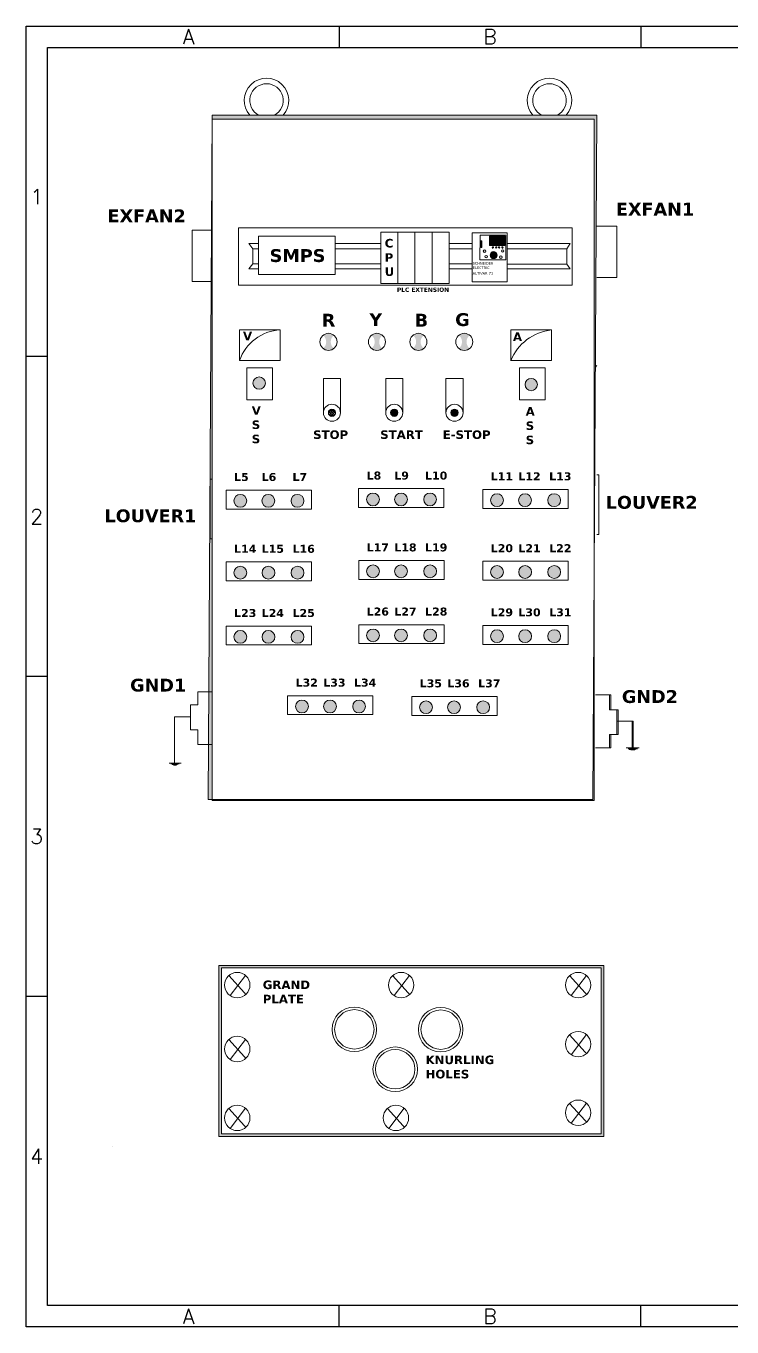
# Model space of a CAD drawing. Header units: millimetres. Extents: x 0 to 63260, y -9015 to 3579.
# Drawn here: x 16998 to 18649, y -8986 to -5943 of the extents above; entities that cross this region are included whole.
import ezdxf

# ---------------------------------------------------------------- set-up
doc = ezdxf.new("R2010")
doc.units = ezdxf.units.MM
doc.header["$LTSCALE"] = 10
doc.styles.add('MtXpl_Times_New_Roma', font='times.ttf')
doc.styles.add('style2', font='verdana.ttf')

msp = doc.modelspace()

# ---------------------------------------------------------------- hatches: boundary and pattern name
at = {"lineweight": 9, "ltscale": 5}
h = msp.add_hatch(color=256, dxfattribs=at)
h.set_gradient(color1=(99, 100, 102), color2=(147, 149, 152), name='INVCYLINDER')
h.paths.add_polyline_path([(18323.5, -7752.9), (18332.7, -6152), (17432.7, -6152), (17423.5, -7752.9)])
h.paths.add_polyline_path([(18326.6, -6161.3), (18326.6, -7755.3), (17432.6, -7755.3), (17432.6, -6161.3)], flags=17)
at = {"lineweight": 18, "ltscale": 5}
h = msp.add_hatch(dxfattribs=at)
h.set_pattern_fill('ANGLE', color=256)
h.set_pattern_definition([(0, (0, 0), (0, 6.985), [5.08, -1.905]), (90, (0, 0), (-6.985, 4e-16), [5.08, -1.905])])
h.paths.add_polyline_path([(18063.9, -6446.2), (18061.6, -6446.2), (18061.6, -6461.1), (18063.9, -6461.1)])
at = {"lineweight": 18, "ltscale": 5, "true_color": 0xf8d731}
h = msp.add_hatch(color=40, dxfattribs=at)
h.set_gradient(color1=(0, 0, 255), color2=(244, 238, 81))
h.paths.add_polyline_path([(18081.9, -6435.3), (18081.9, -6456.7), (18117.4, -6456.7), (18117.4, -6435.3)])
h.paths.add_polyline_path([(18091.3, -6461.3, 1), (18088.1, -6461.3, 1)])
h.paths.add_polyline_path([(18099.1, -6461.3, 1), (18095.9, -6461.3, 1)])
h.paths.add_polyline_path([(18105.7, -6461.1, 1), (18102.6, -6461.1, 1)])
h.paths.add_polyline_path([(18110.4, -6461.1, 1), (18113.5, -6461.1, 1)])
at = {"lineweight": 18, "ltscale": 5, "true_color": 0xf1eb1f}
h = msp.add_hatch(color=2, dxfattribs=at)
h.paths.add_polyline_path([(18067.2, -6470, 1), (18073.2, -6470, 1)])
h.paths.add_polyline_path([(18070.8, -6482.8, 1), (18076.9, -6482.8, 1)])
h.paths.add_polyline_path([(18105.1, -6483.9, 1), (18111.1, -6483.9, 1)])
h.paths.add_polyline_path([(18109.5, -6469.6, 1), (18115.5, -6469.6, 1)])
at = {"lineweight": 18, "ltscale": 5}
h = msp.add_hatch(color=256, dxfattribs=at)
h.paths.add_polyline_path([(18099.5, -6479.2, 1), (18083, -6479.2, 1)])
h.paths.add_polyline_path([(18091.8, -6474, -1), (18094.7, -6474, -1)], flags=16)
at = {"lineweight": 18, "ltscale": 5, "true_color": 0xf8d731}
h = msp.add_hatch(color=40, dxfattribs=at)
h.set_gradient(color1=(0, 0, 255), color2=(244, 238, 81))
h.paths.add_polyline_path([(18094.7, -6474, 1), (18091.8, -6474, 1)])
at = {"lineweight": 9, "ltscale": 5}
h = msp.add_hatch(color=256, dxfattribs=at)
h.set_gradient(color1=(241, 235, 31), color2=(244, 238, 81))
h.paths.add_polyline_path([(17699.7, -6682.2, -0.224931), (17692.4, -6697.6, 0.355799), (17717.7, -6697.7, -0.226054), (17710.3, -6682.2, -0.226054), (17717.7, -6666.6, 0.355799), (17692.4, -6666.7, -0.224931)])
h = msp.add_hatch(color=256, dxfattribs=at)
h.set_gradient(color1=(241, 235, 31), color2=(244, 238, 81))
h.paths.add_polyline_path([(17813.1, -6682.2, -0.224931), (17805.8, -6697.6, 0.355799), (17831, -6697.7, -0.226054), (17823.6, -6682.2, -0.226054), (17831, -6666.6, 0.355799), (17805.8, -6666.7, -0.224931)])
h = msp.add_hatch(color=256, dxfattribs=at)
h.set_gradient(color1=(241, 235, 31), color2=(244, 238, 81))
h.paths.add_polyline_path([(17910, -6682.2, -0.224931), (17902.7, -6697.6, 0.355799), (17928, -6697.7, -0.226054), (17920.6, -6682.2, -0.226054), (17928, -6666.6, 0.355799), (17902.7, -6666.7, -0.224931)])
h = msp.add_hatch(color=256, dxfattribs=at)
h.set_gradient(color1=(241, 235, 31), color2=(244, 238, 81))
h.paths.add_polyline_path([(18017.4, -6682.2, -0.224931), (18010, -6697.6, 0.355799), (18035.3, -6697.7, -0.226054), (18027.9, -6682.2, -0.226054), (18035.3, -6666.6, 0.355799), (18010, -6666.7, -0.224931)])
h = msp.add_hatch(color=256, dxfattribs=at)
h.set_gradient(color2=(0, 0, 0), name='INVCYLINDER')
h.paths.add_polyline_path([(17528.4, -6778.5, 1), (17557.4, -6778.5, 1)])
h.paths.add_polyline_path([(18164.8, -6782, 1), (18193.8, -6782, 1)])
at = {"lineweight": 9, "ltscale": 5, "true_color": 0xcd2027}
h = msp.add_hatch(dxfattribs=at)
h.set_pattern_fill('GOST_WOOD', color=242, style=0)
h.set_pattern_definition([(90, (3771.113, 1819.941), (6, -4e-16), [10, -2]), (90, (3773.113, 1817.941), (6, -4e-16), [6, -1.5, 3, -1.5]), (90, (3775.113, 1814.941), (6, -4e-16), [10, -2])])
h.paths.add_polyline_path([(17721.7, -6847.9, 1), (17704.8, -6847.9, 1)])
at = {"lineweight": 9, "ltscale": 5}
h = msp.add_hatch(color=256, dxfattribs=at)
h.set_gradient(color1=(19, 155, 72), color2=(19, 155, 72))
h.paths.add_polyline_path([(17850.5, -6847.9, 1), (17867.4, -6847.9, 1)])
h = msp.add_hatch(color=256, dxfattribs=at)
h.set_gradient(color1=(205, 32, 39), color2=(237, 31, 36))
h.paths.add_polyline_path([(18008.3, -6847.9, 1), (17991.3, -6847.9, 1)])
at = {"lineweight": 18, "ltscale": 5, "true_color": 0xf8d731}
h = msp.add_hatch(color=40, dxfattribs=at)
h.set_gradient(color1=(0, 0, 255), color2=(244, 238, 81))
h.paths.add_polyline_path([(17513.9, -7054, 1), (17484, -7054, 1)])
h.paths.add_polyline_path([(17579.5, -7054, 1), (17549.6, -7054, 1)])
h.paths.add_polyline_path([(17617.6, -7054, 1), (17647.5, -7054, 1)])
h.paths.add_polyline_path([(17824.1, -7050.7, 1), (17794.1, -7050.7, 1)])
h.paths.add_polyline_path([(17889.6, -7050.7, 1), (17859.7, -7050.7, 1)])
h.paths.add_polyline_path([(17927.7, -7050.7, 1), (17957.6, -7050.7, 1)])
h.paths.add_polyline_path([(18114.3, -7052.5, 1), (18084.4, -7052.5, 1)])
h.paths.add_polyline_path([(18149.9, -7052.5, 1), (18179.9, -7052.5, 1)])
h.paths.add_polyline_path([(18247.9, -7052.5, 1), (18217.9, -7052.5, 1)])
h.paths.add_polyline_path([(17484.1, -7222.1, 1), (17514, -7222.1, 1)])
h.paths.add_polyline_path([(17579.6, -7222.1, 1), (17549.7, -7222.1, 1)])
h.paths.add_polyline_path([(17617.7, -7222.1, 1), (17647.6, -7222.1, 1)])
h.paths.add_polyline_path([(17794.2, -7218.8, 1), (17824.2, -7218.8, 1)])
h.paths.add_polyline_path([(17859.8, -7218.8, 1), (17889.7, -7218.8, 1)])
h.paths.add_polyline_path([(17927.8, -7218.8, 1), (17957.7, -7218.8, 1)])
h.paths.add_polyline_path([(18114.4, -7220.6, 1), (18084.5, -7220.6, 1)])
h.paths.add_polyline_path([(18150, -7220.6, 1), (18180, -7220.6, 1)])
h.paths.add_polyline_path([(18248, -7220.6, 1), (18218, -7220.6, 1)])
h.paths.add_polyline_path([(18218, -7370.6, 1), (18248, -7370.6, 1)])
h.paths.add_polyline_path([(18150, -7370.6, 1), (18180, -7370.6, 1)])
h.paths.add_polyline_path([(18114.4, -7370.6, 1), (18084.5, -7370.6, 1)])
h.paths.add_polyline_path([(17957.7, -7368.8, 1), (17927.8, -7368.8, 1)])
h.paths.add_polyline_path([(17859.8, -7368.8, 1), (17889.7, -7368.8, 1)])
h.paths.add_polyline_path([(17824.2, -7368.8, 1), (17794.2, -7368.8, 1)])
h.paths.add_polyline_path([(17617.7, -7372.2, 1), (17647.6, -7372.2, 1)])
h.paths.add_polyline_path([(17549.7, -7372.2, 1), (17579.6, -7372.2, 1)])
h.paths.add_polyline_path([(17484.1, -7372.2, 1), (17514, -7372.2, 1)])
h.paths.add_polyline_path([(17628, -7535, 1), (17658, -7535, 1)])
h.paths.add_polyline_path([(17693.6, -7535, 1), (17723.5, -7535, 1)])
h.paths.add_polyline_path([(17791.5, -7535, 1), (17761.6, -7535, 1)])
h.paths.add_polyline_path([(17918.3, -7536.8, 1), (17948.2, -7536.8, 1)])
h.paths.add_polyline_path([(18013.8, -7536.8, 1), (17983.8, -7536.8, 1)])
h.paths.add_polyline_path([(18081.8, -7536.8, 1), (18051.8, -7536.8, 1)])
at = {"lineweight": 9, "ltscale": 5}
h = msp.add_hatch(color=256, dxfattribs=at)
h.set_gradient(color1=(147, 149, 152), color2=(199, 200, 202), name='CYLINDER')
h.paths.add_polyline_path([(17448.9, -8140.7), (17448.9, -8540.7), (18348.9, -8540.7), (18348.9, -8140.7)])
h.paths.add_polyline_path([(18342.9, -8146.7), (18342.9, -8534.7), (17454.9, -8534.7), (17454.9, -8146.7)], flags=16)

# ---------------------------------------------------------------- linework, layer by layer
at = {"color": 6}
for p, q in [((17730.4, -5943.4), (17730.4, -5993.4)), ((18435.7, -5943.4), (18435.7, -5993.4)), ((17047.5, -6716.6), (16997.5, -6716.6)), ((17047.5, -7464.9), (16997.5, -7464.9)), ((17047.5, -8213.1), (16997.5, -8213.1)), ((17730.4, -8986.4), (17730.4, -8936.4)), ((18435.7, -8986.4), (18435.7, -8936.4))]:
    msp.add_line(p, q, dxfattribs=at)
at = {"lineweight": 9, "ltscale": 5}
for p, q in [((17518.7, -6452.3), (17528.1, -6464.2)), ((17528.1, -6464.2), (17527.8, -6499.6)), ((17528.1, -6464.2), (17541, -6464.2)), ((17721, -6464.2), (17827.2, -6464.2)), ((17867.2, -6464.2), (17867.2, -6464.2)), ((17907.2, -6464.2), (17907.3, -6464.2)), ((17947.3, -6464.2), (17947.3, -6464.2)), ((17987.7, -6464.2), (18040.8, -6464.2)), ((18123.3, -6464.7), (18262.7, -6464.7)), ((18262.6, -6464.8), (18262.3, -6500.1)), ((18270.1, -6452.3), (18262.6, -6464.8)), ((17527.8, -6499.6), (17518.7, -6511.2)), ((17541, -6499.6), (17527.8, -6499.6)), ((17827.2, -6499.6), (17721, -6499.6)), ((17867.2, -6499.6), (17867.2, -6499.6)), ((17907.3, -6499.6), (17907.2, -6499.6)), ((17947.3, -6499.6), (17947.3, -6499.6)), ((18040.8, -6499.6), (17987.7, -6499.6)), ((18262.3, -6500.1), (18124.1, -6500.1)), ((18262.3, -6500.1), (18270.4, -6511.7)), ((17382, -7559.3), (17344.8, -7559.3)), ((17344.8, -7559.3), (17344.8, -7667.4)), ((18379.9, -7569.1), (18415.1, -7569.1)), ((18382.6, -7569.1), (18417.8, -7569.1)), ((18415.1, -7569.1), (18415.1, -7631.9)), ((18417.8, -7569.1), (18417.8, -7631.9)), ((18401.3, -7631.9), (18429.4, -7631.9)), ((18404.1, -7631.9), (18432.1, -7631.9)), ((18405.7, -7633.8), (18424.8, -7633.8)), ((18408.4, -7633.8), (18427.5, -7633.8)), ((18408.4, -7635.5), (18420.8, -7635.5)), ((18411.2, -7635.5), (18423.5, -7635.5)), ((18412, -7636.8), (18418.9, -7636.8)), ((18414.7, -7636.8), (18421.6, -7636.8)), ((17332.1, -7667.4), (17360.2, -7667.4)), ((17336.4, -7669.3), (17355.5, -7669.3)), ((17339.2, -7671), (17351.5, -7671)), ((17342.7, -7672.3), (17349.6, -7672.3)), ((17471.7, -8164.6), (17508.4, -8205.1)), ((17510.9, -8164), (17475.2, -8211.4)), ((17855.1, -8164.6), (17891.8, -8205.1)), ((17894.3, -8164), (17858.7, -8211.4)), ((18269.1, -8164.6), (18305.8, -8205.1)), ((18308.3, -8164), (18272.6, -8211.4)), ((17508.4, -8205.1), (17511.7, -8208.6)), ((17891.8, -8205.1), (17895.1, -8208.6)), ((18305.8, -8205.1), (18309, -8208.6)), ((18269.1, -8302.8), (18305.8, -8343.3)), ((18308.3, -8302.2), (18272.6, -8349.6)), ((17471.7, -8314.2), (17508.4, -8354.8)), ((17510.9, -8313.6), (17475.2, -8361)), ((17508.4, -8354.8), (17511.7, -8358.2)), ((18305.8, -8343.3), (18309, -8346.8)), ((17471.7, -8475.4), (17508.4, -8515.9)), ((17510.9, -8474.8), (17475.2, -8522.2)), ((17842.8, -8475.4), (17879.5, -8515.9)), ((17882, -8474.8), (17846.3, -8522.2)), ((18269.1, -8463.3), (18305.8, -8503.8)), ((18308.3, -8462.7), (18272.6, -8510)), ((17508.4, -8515.9), (17511.7, -8519.3)), ((17879.5, -8515.9), (17882.8, -8519.3)), ((18305.8, -8503.8), (18309, -8507.2)), ((17200.1, -8564.7), (17200.1, -8564.7))]:
    msp.add_line(p, q, dxfattribs=at)
at = {"color": 240}
for points in [[(16997.5, -5943.4), (21284.6, -5943.4), (21284.6, -8986.4), (16997.5, -8986.4)], [(17047.5, -5993.4), (21234.6, -5993.4), (21234.6, -8936.4), (17047.5, -8936.4)]]:
    msp.add_lwpolyline(points, close=True, dxfattribs=at)
at = {"lineweight": 9, "ltscale": 5}
for points in [[(17423.5, -7752.9), (17432.7, -6152), (18332.7, -6152), (18323.5, -7752.9)], [(17432.6, -7755.3), (17432.6, -6161.3), (18326.6, -6161.3), (18326.6, -7755.3)], [(17494.7, -6415.2), (18274.8, -6415.2), (18274.8, -6549.8), (17494.7, -6549.8)], [(17721, -6434.8), (17721, -6524.8), (17541, -6524.8), (17541, -6434.8)], [(17827.2, -6425.8), (17827.2, -6545.8), (17867.2, -6545.8), (17867.2, -6425.8)], [(17867.2, -6425.8), (17867.2, -6545.8), (17907.2, -6545.8), (17907.2, -6425.8)], [(17907.3, -6425.8), (17907.3, -6545.8), (17947.3, -6545.8), (17947.3, -6425.8)], [(17947.3, -6425.8), (17947.3, -6545.8), (17987.3, -6545.8), (17987.3, -6425.8)], [(17497, -6726.1), (17592, -6726.1), (17592, -6654.1), (17497, -6654.1)], [(18131.8, -6726.1), (18226.8, -6726.1), (18226.8, -6654.1), (18131.8, -6654.1)], [(17513.9, -6742.8), (17573.9, -6742.8), (17573.9, -6817.8), (17513.9, -6817.8)], [(18151.5, -6742.8), (18211.5, -6742.8), (18211.5, -6817.8), (18151.5, -6817.8)], [(17465.5, -7028.9), (17665.1, -7028.9), (17665.1, -7073.1), (17465.5, -7073.1)], [(17775.6, -7025.5), (17975.2, -7025.5), (17975.2, -7069.8), (17775.6, -7069.8)], [(18065.9, -7027.3), (18265.4, -7027.3), (18265.4, -7071.6), (18065.9, -7071.6)], [(17465.6, -7196.9), (17665.2, -7196.9), (17665.2, -7241.2), (17465.6, -7241.2)], [(17775.7, -7193.6), (17975.3, -7193.6), (17975.3, -7237.9), (17775.7, -7237.9)], [(18066, -7195.4), (18265.5, -7195.4), (18265.5, -7239.7), (18066, -7239.7)], [(17465.6, -7347), (17665.2, -7347), (17665.2, -7391.2), (17465.6, -7391.2)], [(17775.7, -7343.7), (17975.3, -7343.7), (17975.3, -7387.9), (17775.7, -7387.9)], [(18066, -7345.5), (18265.5, -7345.5), (18265.5, -7389.7), (18066, -7389.7)], [(17609.5, -7509.8), (17809.1, -7509.8), (17809.1, -7554.1), (17609.5, -7554.1)], [(17899.8, -7511.6), (18099.4, -7511.6), (18099.4, -7555.9), (17899.8, -7555.9)], [(18348.9, -8140.7), (18348.9, -8540.7), (17448.9, -8540.7), (17448.9, -8140.7)], [(18342.9, -8146.7), (18342.9, -8534.7), (17454.9, -8534.7), (17454.9, -8146.7)]]:
    msp.add_lwpolyline(points, close=True, dxfattribs=at)
for points in [[(17432.7, -6420.6), (17385.9, -6420.6), (17385.9, -6540.6), (17432.7, -6540.6)], [(18332.7, -6411.6), (18379.8, -6411.6), (18379.8, -6531.6), (18332.7, -6531.6)], [(17518.7, -6452.3), (17518.7, -6451.8), (17541, -6451.8)], [(17721, -6451.8), (17827.2, -6451.8)], [(17867.2, -6451.8), (17867.2, -6451.8)], [(17907.2, -6451.8), (17907.3, -6451.8)], [(17947.3, -6451.8), (17947.3, -6451.8)], [(17987.7, -6451.8), (18040.8, -6451.8)], [(18123.3, -6452.3), (18270.3, -6452.3)], [(17541, -6511.2), (17518.7, -6511.2)], [(17827.2, -6511.2), (17721, -6511.2)], [(17867.2, -6511.2), (17867.2, -6511.2)], [(17907.3, -6511.2), (17907.2, -6511.2)], [(17947.3, -6511.2), (17947.3, -6511.2)], [(18040.8, -6511.2), (17987.7, -6511.2)], [(18270.3, -6511.5), (18270.3, -6511.7), (18124.1, -6511.7)], [(17693.3, -6847.9), (17693.2, -6847.9), (17693.2, -6767.9), (17733.2, -6767.9), (17733.2, -6847.9), (17733.2, -6847.9)], [(17839, -6847.9), (17838.9, -6847.9), (17838.9, -6767.9), (17878.9, -6767.9), (17878.9, -6847.9), (17878.9, -6847.9)], [(17979.9, -6847.9), (17979.8, -6847.9), (17979.8, -6767.9), (18019.8, -6767.9), (18019.8, -6847.9), (18019.7, -6847.9)], [(18332.7, -7132.9), (18337.6, -7132.9), (18337.6, -6992.9), (18332.7, -6992.9)], [(17432.7, -7003.1), (17428.2, -7003.1), (17428.2, -7143.1), (17432.7, -7143.1)], [(17399.2, -7531.4), (17399.2, -7500.5), (17432.7, -7500.5)], [(18330, -7507.9), (18362.7, -7507.9), (18362.7, -7542.7)], [(18332.7, -7507.9), (18365.5, -7507.9), (18365.5, -7542.7)], [(17399.2, -7589.3), (17382, -7589.3), (17382, -7531.4), (17399.2, -7531.4)], [(18362.7, -7542.7), (18379.9, -7542.7), (18379.9, -7600.6), (18362.7, -7600.6)], [(18365.5, -7542.7), (18382.6, -7542.7), (18382.6, -7600.6), (18365.5, -7600.6)], [(17432.7, -7624.1), (17399.2, -7624.1), (17399.2, -7589.3)], [(18362.7, -7600.6), (18362.7, -7631.5), (18330, -7631.5)], [(18365.5, -7600.6), (18365.5, -7631.5), (18332.7, -7631.5)]]:
    msp.add_lwpolyline(points, dxfattribs=at)
at = {"color": 40, "lineweight": 18, "ltscale": 5, "true_color": 0xf8d731}
for points in [[(18122.7, -6426.8), (18041.1, -6426.8), (18041.3, -6542.1), (18122.9, -6542.1)], [(18059.5, -6432.8), (18120.1, -6432.8), (18119.7, -6490.3), (18059.2, -6490.3)], [(18061.6, -6446.2), (18063.9, -6446.2), (18063.9, -6461.1), (18061.6, -6461.1)], [(18081.9, -6435.3), (18117.4, -6435.3), (18117.4, -6456.7), (18081.9, -6456.7)]]:
    msp.add_lwpolyline(points, close=True, dxfattribs=at)
for centre, radius in [((18070.2, -6470), 3.01), ((18073.8, -6482.8), 3.01), ((18091.3, -6479.2), 8.25), ((18089.7, -6461.3), 1.59), ((18093.3, -6474), 1.49), ((18097.5, -6461.3), 1.59), ((18104.1, -6461.1), 1.59), ((18108.1, -6483.9), 3.01), ((18112.5, -6469.6), 3.01), ((18112, -6461.1), 1.59)]:
    msp.add_circle(centre, radius, dxfattribs=at)
at = {"lineweight": 9, "ltscale": 5}
for centre, radius in [((17705.1, -6682.2), 20), ((17818.4, -6682.2), 20), ((17915.4, -6682.2), 20), ((18022.7, -6682.2), 20), ((17542.9, -6778.5), 14.5), ((18179.3, -6782), 14.5), ((17713.2, -6847.9), 19.9), ((17713.2, -6847.9), 8.49), ((17858.9, -6847.9), 19.9), ((17858.9, -6847.9), 8.49), ((17999.8, -6847.9), 19.9), ((17999.8, -6847.9), 8.49), ((17499, -7054), 15), ((17564.5, -7054), 15), ((17632.5, -7054), 15), ((17809.1, -7050.7), 15), ((17874.7, -7050.7), 15), ((17942.7, -7050.7), 15), ((18099.3, -7052.5), 15), ((18164.9, -7052.5), 15), ((18232.9, -7052.5), 15), ((17499, -7222.1), 15), ((17564.6, -7222.1), 15), ((17632.6, -7222.1), 15), ((17809.2, -7218.8), 15), ((17874.8, -7218.8), 15), ((17942.8, -7218.8), 15), ((18099.4, -7220.6), 15), ((18165, -7220.6), 15), ((18233, -7220.6), 15), ((17499, -7372.2), 15), ((17564.6, -7372.2), 15), ((17632.6, -7372.2), 15), ((17809.2, -7368.8), 15), ((17874.8, -7368.8), 15), ((17942.8, -7368.8), 15), ((18099.4, -7370.6), 15), ((18165, -7370.6), 15), ((18233, -7370.6), 15), ((17643, -7535), 15), ((17708.6, -7535), 15), ((17776.6, -7535), 15), ((17933.2, -7536.8), 15), ((17998.8, -7536.8), 15), ((18066.8, -7536.8), 15), ((17491.6, -8186.6), 29.7), ((17875.1, -8186.6), 29.7), ((18289, -8186.6), 29.7), ((17765.5, -8290.2), 52.1), ((17765.5, -8290.2), 46.1), ((17967.5, -8290.9), 52.1), ((17967.5, -8290.9), 46.1), ((17491.6, -8336.2), 29.7), ((18289, -8324.8), 29.7), ((17861.1, -8383.6), 52.1), ((17861.1, -8383.6), 46.1), ((18289, -8485.3), 29.7), ((17491.6, -8497.4), 29.7), ((17862.8, -8497.4), 29.7)]:
    msp.add_circle(centre, radius, dxfattribs=at)
for centre, radius, start, end in [((17560.1, -6117.5), 52.2, 318.6488, 221.3512), ((17560.1, -6117.5), 39.1, 298.1095, 241.8905), ((18222, -6117.5), 52.2, 318.6488, 221.3512), ((18222, -6117.5), 39.1, 298.1095, 241.8905), ((17597.7, -6760.3), 106.3, 93.0652, 161.2514), ((18239, -6769), 115.5, 96.1208, 158.2195), ((18239, -6669.8), 115.5, 321.7358, 324.2067)]:
    msp.add_arc(centre, radius, start, end, dxfattribs=at)

# ---------------------------------------------------------------- texts
at = {"color": 2, "char_height": 35, "attachment_point": 5, "style": 'style2'}
for s, insert, width in [('{\\Fromans|c0;A}', (17377.7, -5968.4), 705.35), ('{\\Fromans|c0;B}', (18083, -5968.4), 705.35), ('{\\Fromans|c0;1}', (17022.5, -6342.5), 50), ('{\\Fromans|c0;2}', (17022.5, -7090.8), 50), ('{\\Fromans|c0;3}', (17022.5, -7839), 50), ('{\\Fromans|c0;4}', (17022.5, -8587.3), 50), ('{\\Fromans|c0;A}', (17377.7, -8961.4), 705.35), ('{\\Fromans|c0;B}', (18083, -8961.4), 705.35)]:
    msp.add_mtext(s, dxfattribs=dict(at, insert=insert, width=width))
at = {"lineweight": 9, "ltscale": 5, "attachment_point": 1}
for s, width, gutter_width, insert, char_height in [('{\\fVerdana|b1|i0|c0|p34;EXFAN1}', 90.299, 12.5, (18377.4, -6356.7), 30), ('{\\fVerdana|b1|i0|c0|p34;EXFAN2}', 90.299, 12.5, (17188.2, -6372.4), 30), ('{\\fVerdana|b1|i0|c0|p34;C\\PP\\PU}', 21.028, 12.5, (17836.5, -6441.4), 20), ('{\\fVerdana|b1|i0|c0|p34;SMPS}', 128.796, 12.5, (17567.4, -6465.3), 30), ('{\\fVerdana|b1|i0|c0|p34;PLC EXTENSION}', 314.683, 12.5, (17865.2, -6555.2), 10), ('{\\fVerdana|b1|i0|c0|p34;R}', 58.758, 12.5, (17689.2, -6616.5), 30), ('{\\fVerdana|b1|i0|c0|p34;Y}', 58.758, 12.5, (17800.7, -6615.1), 30), ('{\\fVerdana|b1|i0|c0|p34;B}', 58.758, 12.5, (17906.6, -6616.5), 30), ('{\\fVerdana|b1|i0|c0|p34;G}', 58.758, 12.5, (18001.4, -6615.1), 30), ('{\\fVerdana|b1|i0|c0|p34;V}', 58.758, 12.5, (17505.1, -6658.5), 20), ('{\\fVerdana|b1|i0|c0|p34;A}', 58.758, 12.5, (18136.5, -6660.2), 20), ('{\\fVerdana|b1|i0|c0|p34;V\\PS\\PS}', 63.476, 12.5, (17525.5, -6832.6), 20), ('{\\fVerdana|b1|i0|c0|p34;A\\PS\\PS}', 63.476, 12.5, (18166.3, -6834.9), 20), ('{\\fVerdana|b1|i0|c0|p34;STOP}', 97.231, 12.5, (17669.1, -6889.2), 20), ('{\\fVerdana|b1|i0|c0|p34;START}', 97.231, 12.5, (17826.1, -6889.2), 20), ('{\\fVerdana|b1|i0|c0|p34;E-STOP}', 97.231, 12.5, (17972.2, -6889.2), 20), ('{\\fVerdana|b1|i0|c0|p34;L5}', 52.534, 9.36, (17484.1, -6988.9), 18.715), ('{\\fVerdana|b1|i0|c0|p34;L6}', 52.534, 9.36, (17548.7, -6988.9), 18.715), ('{\\fVerdana|b1|i0|c0|p34;L7}', 52.534, 9.36, (17620.8, -6988.9), 18.715), ('{\\fVerdana|b1|i0|c0|p34;L8}', 52.534, 9.36, (17794.2, -6985.5), 18.715), ('{\\fVerdana|b1|i0|c0|p34;L9}', 52.534, 9.36, (17858.9, -6985.5), 18.715), ('{\\fVerdana|b1|i0|c0|p34;L10}', 52.534, 9.36, (17930.9, -6985.5), 18.715), ('{\\fVerdana|b1|i0|c0|p34;L11}', 52.534, 9.36, (18084.5, -6987.3), 18.715), ('{\\fVerdana|b1|i0|c0|p34;L12}', 52.534, 9.36, (18149.1, -6987.3), 18.715), ('{\\fVerdana|b1|i0|c0|p34;L13}', 52.534, 9.36, (18221.2, -6987.3), 18.715), ('{\\fVerdana|b1|i0|c0|p34;L14}', 52.534, 9.36, (17484.2, -7156.9), 18.715), ('{\\fVerdana|b1|i0|c0|p34;L15}', 52.534, 9.36, (17548.8, -7156.9), 18.715), ('{\\fVerdana|b1|i0|c0|p34;L16}', 52.534, 9.36, (17620.9, -7156.9), 18.715), ('{\\fVerdana|b1|i0|c0|p34;L17}', 52.534, 9.36, (17794.3, -7153.6), 18.715), ('{\\fVerdana|b1|i0|c0|p34;L18}', 52.534, 9.36, (17859, -7153.6), 18.715), ('{\\fVerdana|b1|i0|c0|p34;L19}', 52.534, 9.36, (17931, -7153.6), 18.715), ('{\\fVerdana|b1|i0|c0|p34;L20}', 52.534, 9.36, (18084.6, -7155.4), 18.715), ('{\\fVerdana|b1|i0|c0|p34;L21}', 52.534, 9.36, (18149.2, -7155.4), 18.715), ('{\\fVerdana|b1|i0|c0|p34;L22}', 52.534, 9.36, (18221.3, -7155.4), 18.715), ('{\\fVerdana|b1|i0|c0|p34;L23}', 52.534, 9.36, (17484.2, -7307), 18.715), ('{\\fVerdana|b1|i0|c0|p34;L24}', 52.534, 9.36, (17548.8, -7307), 18.715), ('{\\fVerdana|b1|i0|c0|p34;L25}', 52.534, 9.36, (17620.9, -7307), 18.715), ('{\\fVerdana|b1|i0|c0|p34;L26}', 52.534, 9.36, (17794.3, -7303.6), 18.715), ('{\\fVerdana|b1|i0|c0|p34;L27}', 52.534, 9.36, (17859, -7303.6), 18.715), ('{\\fVerdana|b1|i0|c0|p34;L28}', 52.534, 9.36, (17931, -7303.6), 18.715), ('{\\fVerdana|b1|i0|c0|p34;L29}', 52.534, 9.36, (18084.6, -7305.4), 18.715), ('{\\fVerdana|b1|i0|c0|p34;L30}', 52.534, 9.36, (18149.2, -7305.4), 18.715), ('{\\fVerdana|b1|i0|c0|p34;L31}', 52.534, 9.36, (18221.3, -7305.4), 18.715), ('{\\fVerdana|b1|i0|c0|p34;GND1}', 90.299, 12.5, (17241.1, -7470.1), 30), ('{\\fVerdana|b1|i0|c0|p34;L32}', 52.534, 9.36, (17628.1, -7469.8), 18.715), ('{\\fVerdana|b1|i0|c0|p34;L33}', 52.534, 9.36, (17692.8, -7469.8), 18.715), ('{\\fVerdana|b1|i0|c0|p34;L34}', 52.534, 9.36, (17764.8, -7469.8), 18.715), ('{\\fVerdana|b1|i0|c0|p34;L35}', 52.534, 9.36, (17918.4, -7471.6), 18.715), ('{\\fVerdana|b1|i0|c0|p34;L36}', 52.534, 9.36, (17983, -7471.6), 18.715), ('{\\fVerdana|b1|i0|c0|p34;L37}', 52.534, 9.36, (18055.1, -7471.6), 18.715), ('{\\fVerdana|b1|i0|c0|p34;GND2}', 90.299, 12.5, (18391.3, -7496.8), 30), ('{\\fVerdana|b1|i0|c0|p34;GRAND PLATE}', 149.446, 12.5, (17551.3, -8176), 20), ('{\\fVerdana|b1|i0|c0|p34;KNURLING HOLES}', 149.446, 12.5, (17932.1, -8351.6), 20)]:
    msp.add_mtext_dynamic_manual_height_columns(s, width=width, gutter_width=gutter_width, heights=[0], dxfattribs=dict(at, insert=insert, char_height=char_height))
at = {"color": 40, "lineweight": 18, "ltscale": 5, "true_color": 0xf8d731, "attachment_point": 1}
for s, width, gutter_width, insert, char_height, style in [('RST', 3.678, 5.3, (18088.3, -6464), 1.06, 'MtXpl_Times_New_Roma'), ('F1', 3.678, 5.3, (18096.4, -6463.9), 1.06, 'MtXpl_Times_New_Roma'), ('F2', 3.678, 5.3, (18103.4, -6463.8), 1.06, 'MtXpl_Times_New_Roma'), ('G3', 3.678, 5.3, (18111.1, -6464), 1.06, 'MtXpl_Times_New_Roma'), ('SCHNEIDER \\PELECTRIC', 84.088, 30, (18042.4, -6495.5), 6, 'style2'), ('ALTIVAR 71', 84.088, 30, (18042.4, -6519.1), 6, 'style2')]:
    msp.add_mtext_dynamic_manual_height_columns(s, width=width, gutter_width=gutter_width, heights=[0], dxfattribs=dict(at, insert=insert, char_height=char_height, style=style))
at = {"lineweight": 9, "ltscale": 5, "char_height": 30, "width": 90.299, "attachment_point": 1}
for s, insert in [('{\\fVerdana|b1|i0|c0|p34;LOUVER2}', (18353.6, -7042.5)), ('{\\fVerdana|b1|i0|c0|p34;LOUVER1}', (17181.1, -7074))]:
    msp.add_mtext(s, dxfattribs=dict(at, insert=insert))

doc.saveas('drawing.dxf')
